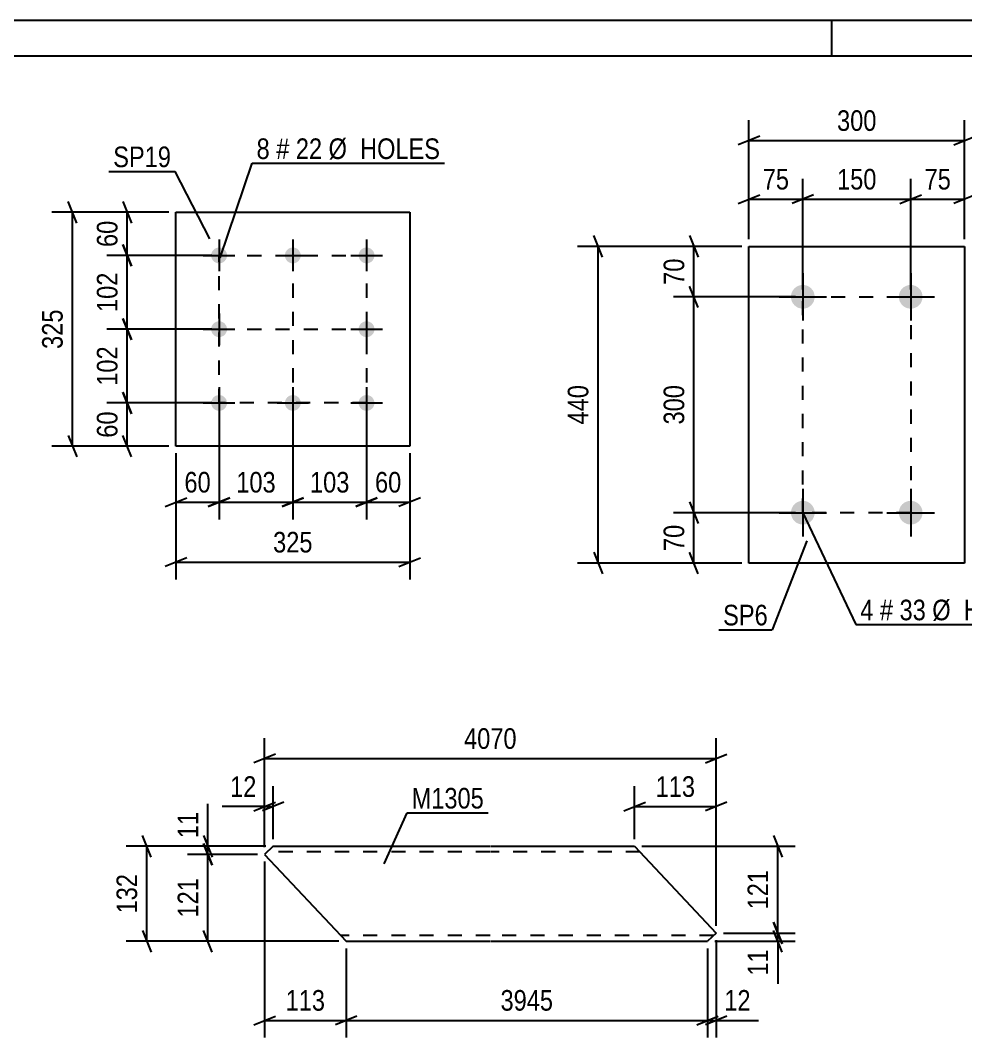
# Model space of a CAD drawing. Header units: millimetres. Extents: x 0 to 420, y 0 to 297.
# Drawn here: x 97.2 to 228.6, y 155.6 to 297 of the extents above; entities that cross this region are included whole.
import ezdxf

# ---------------------------------------------------------------- set-up
doc = ezdxf.new("R2010")
doc.units = ezdxf.units.MM
doc.linetypes.add('DXK_LINE_DOT2', pattern=[3.9198, 1.9599, -1.9599])
doc.styles.add('Arial Narrow', font='ARIALN.TTF', dxfattribs={"height": 0.2})

# ---------------------------------------------------------------- blocks, each defined once
blk = doc.blocks.new('Unknown-570388284-1163')
at = {"color": 5, "linetype": 'Continuous'}
for p, q in [((420, 297), (0, 297)), ((210, 292), (210, 297)), ((415, 292), (5, 292))]:
    blk.add_line(p, q, dxfattribs=at)
blk = doc.blocks.new('Part-570388284-11676 - 11675')
at = {"color": 2, "linetype": 'Continuous'}
for p, q in [((132.31, 182.23), (131.11, 181.1)), ((131.11, 181.1), (142.46, 169.03)), ((132.31, 182.23), (162.46, 182.23)), ((162.56, 182.23), (182.56, 182.23)), ((182.56, 182.23), (193.9, 170.16)), ((193.9, 170.16), (192.7, 169.03)), ((142.46, 169.03), (162.46, 169.03)), ((162.56, 169.03), (192.7, 169.03))]:
    blk.add_line(p, q, dxfattribs=at)
at = {"color": 7, "linetype": 'DXK_LINE_DOT2'}
for p, q in [((162.46, 181.43), (131.46, 181.43)), ((183.31, 181.43), (162.56, 181.43)), ((162.46, 169.83), (141.7, 169.83)), ((193.55, 169.83), (162.56, 169.83))]:
    blk.add_line(p, q, dxfattribs=at)
blk = doc.blocks.new('Part-570388284-11761 - 11760')
at = {"color": 2, "linetype": 'Continuous'}
for p, q in [((118.79, 237.83), (118.79, 270.33)), ((118.79, 270.33), (151.29, 270.33)), ((151.29, 270.33), (151.29, 237.83)), ((151.29, 237.83), (118.79, 237.83))]:
    blk.add_line(p, q, dxfattribs=at)
blk = doc.blocks.new('Bolt-570388284-11762 - 11760')
at = {"linetype": 'Continuous'}
for points in [[(124.79, 265.43, -1), (124.79, 263.23, -1)], [(135.04, 265.43, -1), (135.04, 263.23, -1)], [(145.29, 265.43, -1), (145.29, 263.23, -1)], [(124.79, 255.18, -1), (124.79, 252.98, -1)], [(145.29, 255.18, -1), (145.29, 252.98, -1)], [(124.79, 244.93, -1), (124.79, 242.73, -1)], [(135.04, 244.93, -1), (135.04, 242.73, -1)], [(145.29, 244.93, -1), (145.29, 242.73, -1)]]:
    blk.add_hatch(color=1, dxfattribs=at).paths.add_polyline_path(points)
at = {"color": 1, "linetype": 'Continuous'}
for p, q in [((124.79, 266.53), (124.79, 262.13)), ((135.04, 266.53), (135.04, 262.13)), ((145.29, 266.53), (145.29, 262.13)), ((122.59, 264.33), (126.99, 264.33)), ((132.84, 264.33), (137.24, 264.33)), ((143.09, 264.33), (147.49, 264.33)), ((124.79, 256.28), (124.79, 251.88)), ((145.29, 256.28), (145.29, 251.88)), ((122.59, 254.08), (126.99, 254.08)), ((143.09, 254.08), (147.49, 254.08)), ((124.79, 246.03), (124.79, 241.63)), ((135.04, 246.03), (135.04, 241.63)), ((145.29, 246.03), (145.29, 241.63)), ((122.59, 243.83), (126.99, 243.83)), ((132.84, 243.83), (137.24, 243.83)), ((143.09, 243.83), (147.49, 243.83))]:
    blk.add_line(p, q, dxfattribs=at)
blk = doc.blocks.new('Part-570388284-11792 - 11791')
at = {"color": 2, "linetype": 'Continuous'}
for p, q in [((198.45, 221.58), (198.45, 265.58)), ((198.45, 265.58), (228.45, 265.58)), ((228.45, 265.58), (228.45, 221.58)), ((228.45, 221.58), (198.45, 221.58))]:
    blk.add_line(p, q, dxfattribs=at)
blk = doc.blocks.new('Bolt-570388284-11793 - 11791')
at = {"linetype": 'Continuous'}
for points in [[(205.95, 260.23, -1), (205.95, 256.93, -1)], [(220.95, 260.23, -1), (220.95, 256.93, -1)], [(205.95, 230.23, -1), (205.95, 226.93, -1)], [(220.95, 230.23, -1), (220.95, 226.93, -1)]]:
    blk.add_hatch(color=1, dxfattribs=at).paths.add_polyline_path(points)
at = {"color": 1, "linetype": 'Continuous'}
for p, q in [((205.95, 261.88), (205.95, 255.28)), ((220.95, 261.88), (220.95, 255.28)), ((202.65, 258.58), (209.25, 258.58)), ((217.65, 258.58), (224.25, 258.58)), ((205.95, 231.88), (205.95, 225.28)), ((220.95, 231.88), (220.95, 225.28)), ((202.65, 228.58), (209.25, 228.58)), ((217.65, 228.58), (224.25, 228.58))]:
    blk.add_line(p, q, dxfattribs=at)
blk = doc.blocks.new('Rectangle-570388284-13362 - 11760')
at = {"color": 1, "linetype": 'DXK_LINE_DOT2'}
blk.add_lwpolyline([(124.79, 264.33), (145.29, 264.33), (145.29, 243.83), (124.79, 243.83), (124.79, 264.33)], close=True, dxfattribs=at)
blk = doc.blocks.new('Rectangle-570388284-13386 - 11791')
at = {"color": 1, "linetype": 'DXK_LINE_DOT2'}
blk.add_lwpolyline([(205.95, 258.58), (220.95, 258.58), (220.95, 228.58), (205.95, 228.58), (205.95, 258.58)], close=True, dxfattribs=at)
blk = doc.blocks.new('Line-570388284-13372 - 11760')
at = {"color": 1, "linetype": 'DXK_LINE_DOT2'}
blk.add_line((135.04, 264.33), (135.04, 243.83), dxfattribs=at)
blk = doc.blocks.new('Line-570388284-13379 - 11760')
at = {"color": 1, "linetype": 'DXK_LINE_DOT2'}
blk.add_line((124.79, 254.08), (145.29, 254.08), dxfattribs=at)
blk = doc.blocks.new('StraightDimension-570388284-11920 - 11675')
at = {"color": 7, "linetype": 'Continuous'}
for p, q in [((131.11, 182.1), (131.11, 197.26)), ((193.9, 171.16), (193.9, 197.26)), ((132.61, 195.01), (129.61, 193.81)), ((131.11, 194.41), (193.9, 194.41)), ((192.4, 193.81), (195.4, 195.01))]:
    blk.add_line(p, q, dxfattribs=at)
at = {"color": 0}
blk.add_wipeout([(166.76, 195.16), (166.76, 199.36), (158.25, 199.36), (158.25, 195.16)], dxfattribs=at)
at = {"color": 3, "style": 'Arial Narrow'}
blk.add_text('4070', height=2.863, dxfattribs=at).set_placement((158.85, 195.76))
blk = doc.blocks.new('StraightDimension-570388284-11896 - 11675')
at = {"color": 7, "linetype": 'Continuous'}
for p, q in [((182.56, 183.23), (182.56, 190.59)), ((193.9, 171.16), (193.9, 190.59)), ((181.06, 187.14), (184.06, 188.34)), ((195.4, 188.34), (192.4, 187.14)), ((182.56, 187.74), (193.9, 187.74))]:
    blk.add_line(p, q, dxfattribs=at)
at = {"color": 0}
blk.add_wipeout([(191.57, 188.49), (191.57, 192.69), (184.89, 192.69), (184.89, 188.49)], dxfattribs=at)
at = {"color": 3, "style": 'Arial Narrow'}
blk.add_text('113', height=2.863, dxfattribs=at).set_placement((185.49, 189.09))
blk = doc.blocks.new('StraightDimension-570388284-13446 - 11675')
at = {"color": 7, "linetype": 'Continuous'}
for p, q in [((122.64, 182.6), (123.84, 179.6)), ((130.11, 181.1), (120.39, 181.1)), ((123.24, 169.03), (123.24, 181.1)), ((123.84, 167.53), (122.64, 170.53)), ((141.46, 169.03), (120.39, 169.03))]:
    blk.add_line(p, q, dxfattribs=at)
at = {"color": 0}
blk.add_wipeout([(122.49, 178.4), (118.29, 178.4), (118.29, 171.72), (122.49, 171.72)], dxfattribs=at)
at = {"color": 3, "style": 'Arial Narrow'}
blk.add_text('121', height=2.863, rotation=90.0002, dxfattribs=at).set_placement((121.89, 172.32))
blk = doc.blocks.new('StraightDimension-570388284-11900 - 11675')
at = {"color": 7, "linetype": 'Continuous'}
for p, q in [((131.11, 182.1), (131.11, 190.59)), ((132.31, 183.23), (132.31, 190.59)), ((129.61, 187.14), (132.61, 188.34)), ((133.81, 188.34), (130.81, 187.14)), ((131.11, 187.74), (125.2, 187.74)), ((131.11, 187.74), (125.2, 187.74)), ((131.11, 187.74), (132.31, 187.74))]:
    blk.add_line(p, q, dxfattribs=at)
at = {"color": 0}
blk.add_wipeout([(130.58, 188.49), (130.58, 192.69), (125.72, 192.69), (125.72, 188.49)], dxfattribs=at)
at = {"color": 3, "style": 'Arial Narrow'}
blk.add_text('12', height=2.863, dxfattribs=at).set_placement((126.32, 189.09))
blk = doc.blocks.new('StraightDimension-570388284-13445 - 11675')
at = {"color": 7, "linetype": 'Continuous'}
for p, q in [((123.24, 182.23), (123.24, 188.13)), ((123.24, 182.23), (123.24, 188.13)), ((122.64, 183.73), (123.84, 180.73)), ((123.84, 179.6), (122.64, 182.6)), ((131.31, 182.23), (120.39, 182.23)), ((130.11, 181.1), (120.39, 181.1)), ((123.24, 181.1), (123.24, 182.23))]:
    blk.add_line(p, q, dxfattribs=at)
at = {"color": 0}
blk.add_wipeout([(122.49, 187.61), (118.29, 187.61), (118.29, 182.75), (122.49, 182.75)], dxfattribs=at)
at = {"color": 3, "style": 'Arial Narrow'}
blk.add_text('11', height=2.863, rotation=90.0002, dxfattribs=at).set_placement((121.89, 183.35))
blk = doc.blocks.new('StraightDimension-570388284-13497 - 11675')
at = {"color": 7, "linetype": 'Continuous'}
for p, q in [((201.88, 183.73), (203.08, 180.73)), ((183.56, 182.23), (204.88, 182.23)), ((202.48, 170.16), (202.48, 182.23)), ((203.08, 168.66), (201.88, 171.66)), ((194.9, 170.16), (204.88, 170.16))]:
    blk.add_line(p, q, dxfattribs=at)
at = {"color": 0}
blk.add_wipeout([(201.73, 179.54), (197.53, 179.54), (197.53, 172.85), (201.73, 172.85)], dxfattribs=at)
at = {"color": 3, "style": 'Arial Narrow'}
blk.add_text('121', height=2.863, rotation=90.0002, dxfattribs=at).set_placement((201.13, 173.45))
blk = doc.blocks.new('StraightDimension-570388284-13498 - 11675')
at = {"color": 7, "linetype": 'Continuous'}
for p, q in [((201.88, 171.66), (203.08, 168.66)), ((194.9, 170.16), (204.88, 170.16)), ((203.08, 167.53), (201.88, 170.53)), ((202.48, 169.03), (202.48, 170.16)), ((193.7, 169.03), (204.88, 169.03)), ((202.48, 169.03), (202.48, 163.12)), ((202.48, 169.03), (202.48, 163.12))]:
    blk.add_line(p, q, dxfattribs=at)
at = {"color": 0}
blk.add_wipeout([(201.73, 168.5), (197.53, 168.5), (197.53, 163.65), (201.73, 163.65)], dxfattribs=at)
at = {"color": 3, "style": 'Arial Narrow'}
blk.add_text('11', height=2.863, rotation=90.0002, dxfattribs=at).set_placement((201.13, 164.25))
blk = doc.blocks.new('StraightDimension-570388284-13614 - 11675')
at = {"color": 7, "linetype": 'Continuous'}
for p, q in [((115.34, 180.73), (114.14, 183.73)), ((131.31, 182.23), (111.89, 182.23)), ((114.74, 169.03), (114.74, 182.23)), ((114.14, 170.53), (115.34, 167.53)), ((141.46, 169.03), (111.89, 169.03))]:
    blk.add_line(p, q, dxfattribs=at)
at = {"color": 0}
blk.add_wipeout([(113.99, 178.97), (109.79, 178.97), (109.79, 172.29), (113.99, 172.29)], dxfattribs=at)
at = {"color": 3, "style": 'Arial Narrow'}
blk.add_text('132', height=2.863, rotation=90.0002, dxfattribs=at).set_placement((113.39, 172.89))
blk = doc.blocks.new('StraightDimension-570388284-13634 - 11675')
at = {"color": 7, "linetype": 'Continuous'}
for p, q in [((193.9, 169.16), (193.9, 155.63)), ((192.7, 168.03), (192.7, 155.63)), ((191.2, 157.43), (194.2, 158.63)), ((195.4, 158.63), (192.4, 157.43)), ((192.7, 158.03), (193.9, 158.03)), ((193.9, 158.03), (199.81, 158.03)), ((193.9, 158.03), (199.81, 158.03))]:
    blk.add_line(p, q, dxfattribs=at)
at = {"color": 0}
blk.add_wipeout([(199.29, 158.78), (199.29, 162.98), (194.43, 162.98), (194.43, 158.78)], dxfattribs=at)
at = {"color": 3, "style": 'Arial Narrow'}
blk.add_text('12', height=2.863, dxfattribs=at).set_placement((195.03, 159.38))
blk = doc.blocks.new('StraightDimension-570388284-13635 - 11675')
at = {"color": 7, "linetype": 'Continuous'}
for p, q in [((142.46, 168.03), (142.46, 155.63)), ((192.7, 168.03), (192.7, 155.63)), ((143.96, 158.63), (140.96, 157.43)), ((191.2, 157.43), (194.2, 158.63)), ((142.46, 158.03), (192.7, 158.03))]:
    blk.add_line(p, q, dxfattribs=at)
at = {"color": 0}
blk.add_wipeout([(171.83, 158.78), (171.83, 162.98), (163.32, 162.98), (163.32, 158.78)], dxfattribs=at)
at = {"color": 3, "style": 'Arial Narrow'}
blk.add_text('3945', height=2.863, dxfattribs=at).set_placement((163.92, 159.38))
blk = doc.blocks.new('StraightDimension-570388284-13636 - 11675')
at = {"color": 7, "linetype": 'Continuous'}
for p, q in [((131.11, 180.1), (131.11, 155.63)), ((142.46, 168.03), (142.46, 155.63)), ((129.61, 157.43), (132.61, 158.63)), ((143.96, 158.63), (140.96, 157.43)), ((131.11, 158.03), (142.46, 158.03))]:
    blk.add_line(p, q, dxfattribs=at)
at = {"color": 0}
blk.add_wipeout([(140.12, 158.78), (140.12, 162.98), (133.44, 162.98), (133.44, 158.78)], dxfattribs=at)
at = {"color": 3, "style": 'Arial Narrow'}
blk.add_text('113', height=2.863, dxfattribs=at).set_placement((134.04, 159.38))
blk = doc.blocks.new('StraightDimension-570388284-12079 - 11760')
at = {"color": 7, "linetype": 'Continuous'}
for p, q in [((124.79, 242.83), (124.79, 227.63)), ((118.79, 236.83), (118.79, 227.63)), ((117.29, 229.43), (120.29, 230.63)), ((126.29, 230.63), (123.29, 229.43)), ((118.79, 230.03), (124.79, 230.03))]:
    blk.add_line(p, q, dxfattribs=at)
at = {"color": 0}
blk.add_wipeout([(124.22, 230.78), (124.22, 234.98), (119.37, 234.98), (119.37, 230.78)], dxfattribs=at)
at = {"color": 3, "style": 'Arial Narrow'}
blk.add_text('60', height=2.863, dxfattribs=at).set_placement((119.97, 231.38))
blk = doc.blocks.new('StraightDimension-570388284-12056 - 11760')
at = {"color": 7, "linetype": 'Continuous'}
for p, q in [((111.41, 271.83), (112.61, 268.83)), ((117.79, 270.33), (109.16, 270.33)), ((112.01, 264.33), (112.01, 270.33)), ((112.61, 262.83), (111.41, 265.83)), ((123.79, 264.33), (109.16, 264.33))]:
    blk.add_line(p, q, dxfattribs=at)
at = {"color": 0}
blk.add_wipeout([(111.26, 269.76), (107.06, 269.76), (107.06, 264.9), (111.26, 264.9)], dxfattribs=at)
at = {"color": 3, "style": 'Arial Narrow'}
blk.add_text('60', height=2.863, rotation=90.0002, dxfattribs=at).set_placement((110.66, 265.5))
blk = doc.blocks.new('StraightDimension-570388284-12072 - 11760')
at = {"color": 7, "linetype": 'Continuous'}
for p, q in [((104.99, 268.83), (103.79, 271.83)), ((117.79, 270.33), (101.54, 270.33)), ((104.39, 237.83), (104.39, 270.33)), ((103.79, 239.33), (104.99, 236.33)), ((117.79, 237.83), (101.54, 237.83))]:
    blk.add_line(p, q, dxfattribs=at)
at = {"color": 0}
blk.add_wipeout([(103.64, 257.42), (99.44, 257.42), (99.44, 250.74), (103.64, 250.74)], dxfattribs=at)
at = {"color": 3, "style": 'Arial Narrow'}
blk.add_text('325', height=2.863, rotation=90.0002, dxfattribs=at).set_placement((103.04, 251.34))
blk = doc.blocks.new('StraightDimension-570388284-12057 - 11760')
at = {"color": 7, "linetype": 'Continuous'}
for p, q in [((111.41, 265.83), (112.61, 262.83)), ((123.79, 264.33), (109.16, 264.33)), ((112.01, 254.08), (112.01, 264.33)), ((112.61, 252.58), (111.41, 255.58)), ((123.79, 254.08), (109.16, 254.08))]:
    blk.add_line(p, q, dxfattribs=at)
at = {"color": 0}
blk.add_wipeout([(111.26, 262.55), (107.06, 262.55), (107.06, 255.87), (111.26, 255.87)], dxfattribs=at)
at = {"color": 3, "style": 'Arial Narrow'}
blk.add_text('102', height=2.863, rotation=90.0002, dxfattribs=at).set_placement((110.66, 256.47))
blk = doc.blocks.new('StraightDimension-570388284-12058 - 11760')
at = {"color": 7, "linetype": 'Continuous'}
for p, q in [((111.41, 255.58), (112.61, 252.58)), ((123.79, 254.08), (109.16, 254.08)), ((112.01, 243.83), (112.01, 254.08)), ((112.61, 242.33), (111.41, 245.33)), ((123.79, 243.83), (109.16, 243.83))]:
    blk.add_line(p, q, dxfattribs=at)
at = {"color": 0}
blk.add_wipeout([(111.26, 252.3), (107.06, 252.3), (107.06, 245.62), (111.26, 245.62)], dxfattribs=at)
at = {"color": 3, "style": 'Arial Narrow'}
blk.add_text('102', height=2.863, rotation=90.0002, dxfattribs=at).set_placement((110.66, 246.22))
blk = doc.blocks.new('StraightDimension-570388284-12059 - 11760')
at = {"color": 7, "linetype": 'Continuous'}
for p, q in [((111.41, 245.33), (112.61, 242.33)), ((123.79, 243.83), (109.16, 243.83)), ((112.01, 237.83), (112.01, 243.83)), ((112.61, 236.33), (111.41, 239.33)), ((117.79, 237.83), (109.16, 237.83))]:
    blk.add_line(p, q, dxfattribs=at)
at = {"color": 0}
blk.add_wipeout([(111.26, 243.26), (107.06, 243.26), (107.06, 238.4), (111.26, 238.4)], dxfattribs=at)
at = {"color": 3, "style": 'Arial Narrow'}
blk.add_text('60', height=2.863, rotation=90.0002, dxfattribs=at).set_placement((110.66, 239))
blk = doc.blocks.new('StraightDimension-570388284-12076 - 11760')
at = {"color": 7, "linetype": 'Continuous'}
for p, q in [((145.29, 242.83), (145.29, 227.63)), ((151.29, 236.83), (151.29, 227.63)), ((143.79, 229.43), (146.79, 230.63)), ((152.79, 230.63), (149.79, 229.43)), ((145.29, 230.03), (151.29, 230.03))]:
    blk.add_line(p, q, dxfattribs=at)
at = {"color": 0}
blk.add_wipeout([(150.72, 230.78), (150.72, 234.98), (145.87, 234.98), (145.87, 230.78)], dxfattribs=at)
at = {"color": 3, "style": 'Arial Narrow'}
blk.add_text('60', height=2.863, dxfattribs=at).set_placement((146.47, 231.38))
blk = doc.blocks.new('StraightDimension-570388284-12077 - 11760')
at = {"color": 7, "linetype": 'Continuous'}
for p, q in [((135.04, 242.83), (135.04, 227.63)), ((145.29, 242.83), (145.29, 227.63)), ((133.54, 229.43), (136.54, 230.63)), ((146.79, 230.63), (143.79, 229.43)), ((135.04, 230.03), (145.29, 230.03))]:
    blk.add_line(p, q, dxfattribs=at)
at = {"color": 0}
blk.add_wipeout([(143.51, 230.78), (143.51, 234.98), (136.83, 234.98), (136.83, 230.78)], dxfattribs=at)
at = {"color": 3, "style": 'Arial Narrow'}
blk.add_text('103', height=2.863, dxfattribs=at).set_placement((137.43, 231.38))
blk = doc.blocks.new('StraightDimension-570388284-12078 - 11760')
at = {"color": 7, "linetype": 'Continuous'}
for p, q in [((124.79, 242.83), (124.79, 227.63)), ((135.04, 242.83), (135.04, 227.63)), ((123.29, 229.43), (126.29, 230.63)), ((136.54, 230.63), (133.54, 229.43)), ((124.79, 230.03), (135.04, 230.03))]:
    blk.add_line(p, q, dxfattribs=at)
at = {"color": 0}
blk.add_wipeout([(133.26, 230.78), (133.26, 234.98), (126.58, 234.98), (126.58, 230.78)], dxfattribs=at)
at = {"color": 3, "style": 'Arial Narrow'}
blk.add_text('103', height=2.863, dxfattribs=at).set_placement((127.18, 231.38))
blk = doc.blocks.new('StraightDimension-570388284-12092 - 11760')
at = {"color": 7, "linetype": 'Continuous'}
for p, q in [((118.79, 236.83), (118.79, 219.3)), ((151.29, 236.83), (151.29, 219.3)), ((120.29, 222.3), (117.29, 221.1)), ((149.79, 221.1), (152.79, 222.3)), ((118.79, 221.7), (151.29, 221.7))]:
    blk.add_line(p, q, dxfattribs=at)
at = {"color": 0}
blk.add_wipeout([(138.39, 222.45), (138.39, 226.65), (131.7, 226.65), (131.7, 222.45)], dxfattribs=at)
at = {"color": 3, "style": 'Arial Narrow'}
blk.add_text('325', height=2.863, dxfattribs=at).set_placement((132.3, 223.05))
blk = doc.blocks.new('StraightDimension-570388284-12101 - 11791')
at = {"color": 7, "linetype": 'Continuous'}
for p, q in [((191.41, 257.08), (190.21, 260.08)), ((204.95, 258.58), (187.96, 258.58)), ((190.81, 228.58), (190.81, 258.58)), ((190.21, 230.08), (191.41, 227.08)), ((204.95, 228.58), (187.96, 228.58))]:
    blk.add_line(p, q, dxfattribs=at)
at = {"color": 0}
blk.add_wipeout([(190.06, 246.92), (185.86, 246.92), (185.86, 240.24), (190.06, 240.24)], dxfattribs=at)
at = {"color": 3, "style": 'Arial Narrow'}
blk.add_text('300', height=2.863, rotation=90.0002, dxfattribs=at).set_placement((189.46, 240.84))
blk = doc.blocks.new('StraightDimension-570388284-12117 - 11791')
at = {"color": 7, "linetype": 'Continuous'}
for p, q in [((205.95, 259.58), (205.95, 274.99)), ((220.95, 259.58), (220.95, 274.99)), ((207.45, 272.74), (204.45, 271.54)), ((205.95, 272.14), (220.95, 272.14)), ((219.45, 271.54), (222.45, 272.74))]:
    blk.add_line(p, q, dxfattribs=at)
at = {"color": 0}
blk.add_wipeout([(216.8, 272.89), (216.8, 277.09), (210.11, 277.09), (210.11, 272.89)], dxfattribs=at)
at = {"color": 3, "style": 'Arial Narrow'}
blk.add_text('150', height=2.863, dxfattribs=at).set_placement((210.71, 273.49))
blk = doc.blocks.new('StraightDimension-570388284-12100 - 11791')
at = {"color": 7, "linetype": 'Continuous'}
for p, q in [((190.21, 267.08), (191.41, 264.08)), ((197.45, 265.58), (187.96, 265.58)), ((190.81, 258.58), (190.81, 265.58)), ((191.41, 257.08), (190.21, 260.08)), ((204.95, 258.58), (187.96, 258.58))]:
    blk.add_line(p, q, dxfattribs=at)
at = {"color": 0}
blk.add_wipeout([(190.06, 264.51), (185.86, 264.51), (185.86, 259.65), (190.06, 259.65)], dxfattribs=at)
at = {"color": 3, "style": 'Arial Narrow'}
blk.add_text('70', height=2.863, rotation=90.0002, dxfattribs=at).set_placement((189.46, 260.25))
blk = doc.blocks.new('StraightDimension-570388284-12102 - 11791')
at = {"color": 7, "linetype": 'Continuous'}
for p, q in [((190.21, 230.08), (191.41, 227.08)), ((204.95, 228.58), (187.96, 228.58)), ((190.81, 221.58), (190.81, 228.58)), ((191.41, 220.08), (190.21, 223.08)), ((197.45, 221.58), (187.96, 221.58))]:
    blk.add_line(p, q, dxfattribs=at)
at = {"color": 0}
blk.add_wipeout([(190.06, 227.51), (185.86, 227.51), (185.86, 222.65), (190.06, 222.65)], dxfattribs=at)
at = {"color": 3, "style": 'Arial Narrow'}
blk.add_text('70', height=2.863, rotation=90.0002, dxfattribs=at).set_placement((189.46, 223.25))
blk = doc.blocks.new('StraightDimension-570388284-12112 - 11791')
at = {"color": 7, "linetype": 'Continuous'}
for p, q in [((178.08, 264.08), (176.88, 267.08)), ((197.45, 265.58), (174.63, 265.58)), ((177.48, 221.58), (177.48, 265.58)), ((176.88, 223.08), (178.08, 220.08)), ((197.45, 221.58), (174.63, 221.58))]:
    blk.add_line(p, q, dxfattribs=at)
at = {"color": 0}
blk.add_wipeout([(176.73, 246.92), (172.53, 246.92), (172.53, 240.24), (176.73, 240.24)], dxfattribs=at)
at = {"color": 3, "style": 'Arial Narrow'}
blk.add_text('440', height=2.863, rotation=90.0002, dxfattribs=at).set_placement((176.13, 240.84))
blk = doc.blocks.new('StraightDimension-570388284-12116 - 11791')
at = {"color": 7, "linetype": 'Continuous'}
for p, q in [((220.95, 259.58), (220.95, 274.99)), ((228.45, 266.58), (228.45, 274.99)), ((219.45, 271.54), (222.45, 272.74)), ((220.95, 272.14), (228.45, 272.14)), ((229.95, 272.74), (226.95, 271.54))]:
    blk.add_line(p, q, dxfattribs=at)
at = {"color": 0}
blk.add_wipeout([(227.13, 272.89), (227.13, 277.09), (222.28, 277.09), (222.28, 272.89)], dxfattribs=at)
at = {"color": 3, "style": 'Arial Narrow'}
blk.add_text('75', height=2.863, dxfattribs=at).set_placement((222.88, 273.49))
blk = doc.blocks.new('StraightDimension-570388284-12118 - 11791')
at = {"color": 7, "linetype": 'Continuous'}
for p, q in [((198.45, 266.58), (198.45, 274.99)), ((205.95, 259.58), (205.95, 274.99)), ((196.95, 271.54), (199.95, 272.74)), ((198.45, 272.14), (205.95, 272.14)), ((207.45, 272.74), (204.45, 271.54))]:
    blk.add_line(p, q, dxfattribs=at)
at = {"color": 0}
blk.add_wipeout([(204.63, 272.89), (204.63, 277.09), (199.78, 277.09), (199.78, 272.89)], dxfattribs=at)
at = {"color": 3, "style": 'Arial Narrow'}
blk.add_text('75', height=2.863, dxfattribs=at).set_placement((200.38, 273.49))
blk = doc.blocks.new('StraightDimension-570388284-12128 - 11791')
at = {"color": 7, "linetype": 'Continuous'}
for p, q in [((198.45, 266.58), (198.45, 283.14)), ((228.45, 266.58), (228.45, 283.14)), ((199.95, 280.89), (196.95, 279.69)), ((198.45, 280.29), (228.45, 280.29)), ((226.95, 279.69), (229.95, 280.89))]:
    blk.add_line(p, q, dxfattribs=at)
at = {"color": 0}
blk.add_wipeout([(216.8, 281.04), (216.8, 285.24), (210.11, 285.24), (210.11, 281.04)], dxfattribs=at)
at = {"color": 3, "style": 'Arial Narrow'}
blk.add_text('300', height=2.863, dxfattribs=at).set_placement((210.71, 281.64))
blk = doc.blocks.new('Mark-570388284-12211 - 11675')
at = {"color": 0}
blk.add_wipeout([(161.61, 187.47), (161.61, 190.47), (151.56, 190.47), (151.56, 187.47)], dxfattribs=at)
blk.add_wipeout([(161.61, 187.47), (161.61, 190.47), (151.56, 190.47), (151.56, 187.47)], dxfattribs=at)
at = {"color": 30, "linetype": 'Continuous'}
for p, q in [((147.74, 179.79), (150.96, 186.87)), ((150.96, 186.87), (162.21, 186.87))]:
    blk.add_line(p, q, dxfattribs=at)
at = {"color": 3, "style": 'Arial Narrow'}
blk.add_text('M1305', height=2.863, dxfattribs=at).set_placement((151.56, 187.47))
blk = doc.blocks.new('Mark-570388284-12238 - 11760')
at = {"color": 0}
blk.add_wipeout([(118.1, 276.6), (118.1, 279.6), (110.07, 279.6), (110.07, 276.6)], dxfattribs=at)
blk.add_wipeout([(118.1, 276.6), (118.1, 279.6), (110.07, 279.6), (110.07, 276.6)], dxfattribs=at)
at = {"color": 30, "linetype": 'Continuous'}
for p in [(109.47, 276), (123.5, 266.66)]:
    blk.add_line(p, (118.7, 276), dxfattribs=at)
at = {"color": 3, "style": 'Arial Narrow'}
blk.add_text('SP19', height=2.863, dxfattribs=at).set_placement((110.07, 276.6))
blk = doc.blocks.new('Mark-570388284-12241 - 11760')
at = {"color": 0}
for points in [[(131.83, 277.73), (131.83, 280.73), (130, 280.73), (130, 277.73)], [(134.56, 277.73), (134.56, 280.73), (132.73, 280.73), (132.73, 277.73)], [(139.11, 277.73), (139.11, 280.73), (135.46, 280.73), (135.46, 277.73)], [(155.54, 277.73), (155.54, 280.73), (140.01, 280.73), (140.01, 277.73)]]:
    blk.add_wipeout(points, dxfattribs=at)
for points in [[(131.83, 277.73), (131.83, 280.73), (130, 280.73), (130, 277.73)], [(134.56, 277.73), (134.56, 280.73), (132.73, 280.73), (132.73, 277.73)], [(139.11, 277.73), (139.11, 280.73), (135.46, 280.73), (135.46, 277.73)], [(155.54, 277.73), (155.54, 280.73), (140.01, 280.73), (140.01, 277.73)]]:
    blk.add_wipeout(points, dxfattribs=at)
at = {"color": 7, "linetype": 'Continuous'}
for p, q in [((124.92, 264.02), (129.4, 277.13)), ((129.4, 277.13), (156.14, 277.13))]:
    blk.add_line(p, q, dxfattribs=at)
at = {"color": 3, "style": 'Arial Narrow'}
for s, height, p in [('8', 2.86, (130, 277.73)), ('#', 2.86, (132.73, 277.73)), ('22', 2.863, (135.46, 277.73)), ('Ø  HOLES', 2.863, (140.01, 277.73))]:
    blk.add_text(s, height=height, dxfattribs=at).set_placement(p)
blk = doc.blocks.new('Mark-570388284-12245 - 11791')
at = {"color": 0}
blk.add_wipeout([(201.09, 212.92), (201.09, 215.92), (194.87, 215.92), (194.87, 212.92)], dxfattribs=at)
blk.add_wipeout([(201.09, 212.92), (201.09, 215.92), (194.87, 215.92), (194.87, 212.92)], dxfattribs=at)
at = {"color": 30, "linetype": 'Continuous'}
for p in [(206.49, 224.65), (194.27, 212.32)]:
    blk.add_line(p, (201.69, 212.32), dxfattribs=at)
at = {"color": 3, "style": 'Arial Narrow'}
blk.add_text('SP6', height=2.863, dxfattribs=at).set_placement((194.87, 212.92))
blk = doc.blocks.new('Mark-570388284-12248 - 11791')
at = {"color": 0}
for points in [[(215.77, 213.63), (215.77, 216.63), (213.94, 216.63), (213.94, 213.63)], [(218.5, 213.63), (218.5, 216.63), (216.67, 216.63), (216.67, 213.63)], [(223.05, 213.63), (223.05, 216.63), (219.4, 216.63), (219.4, 213.63)], [(239.48, 213.63), (239.48, 216.63), (223.95, 216.63), (223.95, 213.63)]]:
    blk.add_wipeout(points, dxfattribs=at)
for points in [[(215.77, 213.63), (215.77, 216.63), (213.94, 216.63), (213.94, 213.63)], [(218.5, 213.63), (218.5, 216.63), (216.67, 216.63), (216.67, 213.63)], [(223.05, 213.63), (223.05, 216.63), (219.4, 216.63), (219.4, 213.63)], [(239.48, 213.63), (239.48, 216.63), (223.95, 216.63), (223.95, 213.63)]]:
    blk.add_wipeout(points, dxfattribs=at)
at = {"color": 7, "linetype": 'Continuous'}
for p, q in [((205.95, 228.58), (213.34, 213.03)), ((213.34, 213.03), (240.08, 213.03))]:
    blk.add_line(p, q, dxfattribs=at)
at = {"color": 3, "style": 'Arial Narrow'}
for s, height, p in [('4', 2.86, (213.94, 213.63)), ('#', 2.86, (216.67, 213.63)), ('33', 2.863, (219.4, 213.63)), ('Ø  HOLES', 2.863, (223.95, 213.63))]:
    blk.add_text(s, height=height, dxfattribs=at).set_placement(p)

msp = doc.modelspace()

# ---------------------------------------------------------------- block references
for name in ['Unknown-570388284-1163', 'Part-570388284-11761 - 11760', 'Bolt-570388284-11762 - 11760', 'Part-570388284-11792 - 11791', 'Rectangle-570388284-13362 - 11760', 'Line-570388284-13372 - 11760', 'Bolt-570388284-11793 - 11791', 'Rectangle-570388284-13386 - 11791', 'Line-570388284-13379 - 11760', 'Part-570388284-11676 - 11675']:
    msp.add_blockref(name, (0, 0))

# ---------------------------------------------------------------- next in the draw order: block references
for name in ['Mark-570388284-12241 - 11760', 'StraightDimension-570388284-12056 - 11760', 'StraightDimension-570388284-12101 - 11791', 'StraightDimension-570388284-12079 - 11760', 'StraightDimension-570388284-12076 - 11760', 'StraightDimension-570388284-11920 - 11675']:
    msp.add_blockref(name, (0, 0))

# ---------------------------------------------------------------- next in the draw order: block references
for name in ['StraightDimension-570388284-12117 - 11791', 'StraightDimension-570388284-12072 - 11760', 'StraightDimension-570388284-12077 - 11760', 'StraightDimension-570388284-12102 - 11791', 'StraightDimension-570388284-11896 - 11675', 'Mark-570388284-12211 - 11675', 'StraightDimension-570388284-13446 - 11675']:
    msp.add_blockref(name, (0, 0))

# ---------------------------------------------------------------- next in the draw order: block references
for name in ['Mark-570388284-12238 - 11760', 'StraightDimension-570388284-12116 - 11791', 'StraightDimension-570388284-12057 - 11760', 'StraightDimension-570388284-12100 - 11791', 'StraightDimension-570388284-11900 - 11675', 'StraightDimension-570388284-13497 - 11675']:
    msp.add_blockref(name, (0, 0))

# ---------------------------------------------------------------- next in the draw order: block references
for name in ['StraightDimension-570388284-12112 - 11791', 'StraightDimension-570388284-12058 - 11760', 'StraightDimension-570388284-13445 - 11675', 'StraightDimension-570388284-13498 - 11675']:
    msp.add_blockref(name, (0, 0))

# ---------------------------------------------------------------- next in the draw order: block references
for name in ['StraightDimension-570388284-12118 - 11791', 'StraightDimension-570388284-12059 - 11760', 'Mark-570388284-12245 - 11791', 'StraightDimension-570388284-13614 - 11675', 'StraightDimension-570388284-13634 - 11675']:
    msp.add_blockref(name, (0, 0))

# ---------------------------------------------------------------- next in the draw order: block references
for name in ['StraightDimension-570388284-12128 - 11791', 'StraightDimension-570388284-12078 - 11760', 'Mark-570388284-12248 - 11791', 'StraightDimension-570388284-13635 - 11675']:
    msp.add_blockref(name, (0, 0))

# ---------------------------------------------------------------- next in the draw order: block references
for name in ['StraightDimension-570388284-12092 - 11760', 'StraightDimension-570388284-13636 - 11675']:
    msp.add_blockref(name, (0, 0))

doc.saveas('drawing.dxf')
